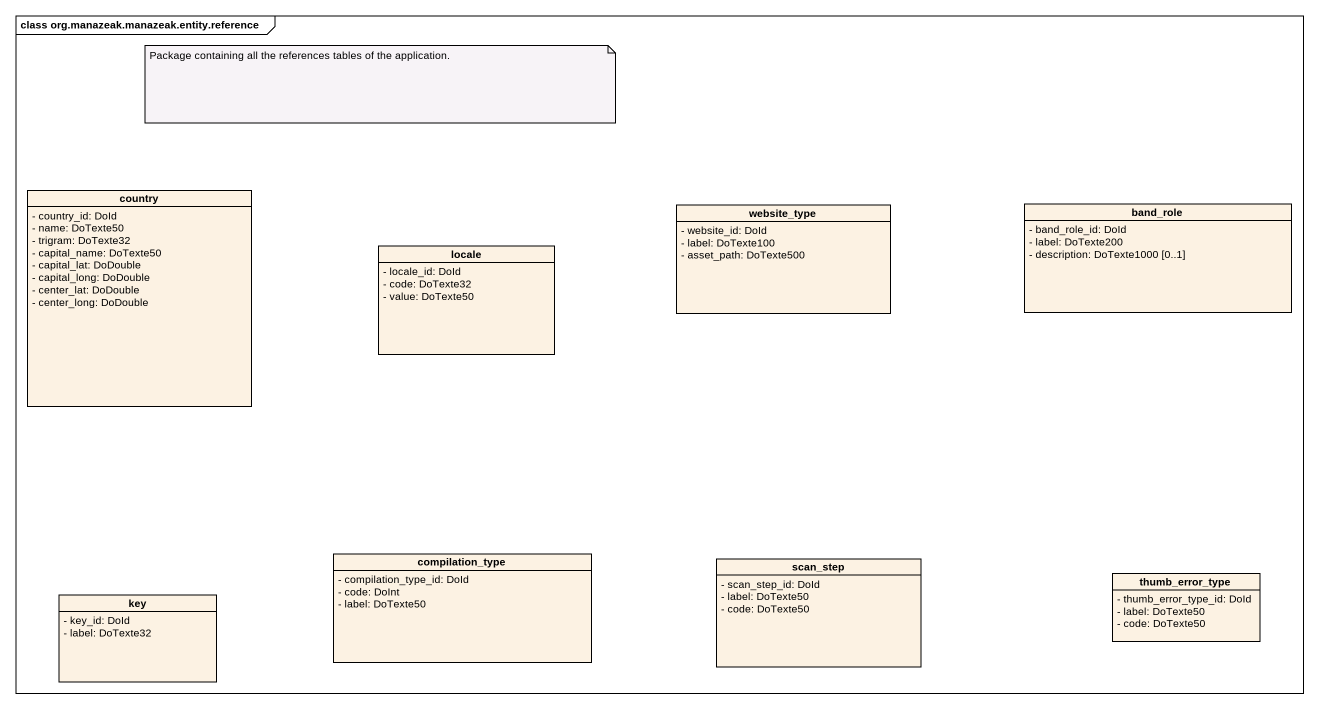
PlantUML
@startuml
mainframe class org.manazeak.manazeak.entity.reference
hide circle
hide empty members
skinparam classAttributeIconSize 0
class country {
  - country_id: DoId
  - name: DoTexte50
  - trigram: DoTexte32
  - capital_name: DoTexte50
  - capital_lat: DoDouble
  - capital_long: DoDouble
  - center_lat: DoDouble
  - center_long: DoDouble
}
class website_type {
  - website_id: DoId
  - label: DoTexte100
  - asset_path: DoTexte500
}
class band_role {
  - band_role_id: DoId
  - label: DoTexte200
  - description: DoTexte1000 [0..1]
}
class locale {
  - locale_id: DoId
  - code: DoTexte32
  - value: DoTexte50
}
class compilation_type {
  - compilation_type_id: DoId
  - code: DoInt
  - label: DoTexte50
}
class scan_step {
  - scan_step_id: DoId
  - label: DoTexte50
  - code: DoTexte50
}
class key {
  - key_id: DoId
  - label: DoTexte32
}
class thumb_error_type {
  - thumb_error_type_id: DoId
  - label: DoTexte50
  - code: DoTexte50
}
note as N1
  Package containing all the references tables of the application.
end note
@enduml
